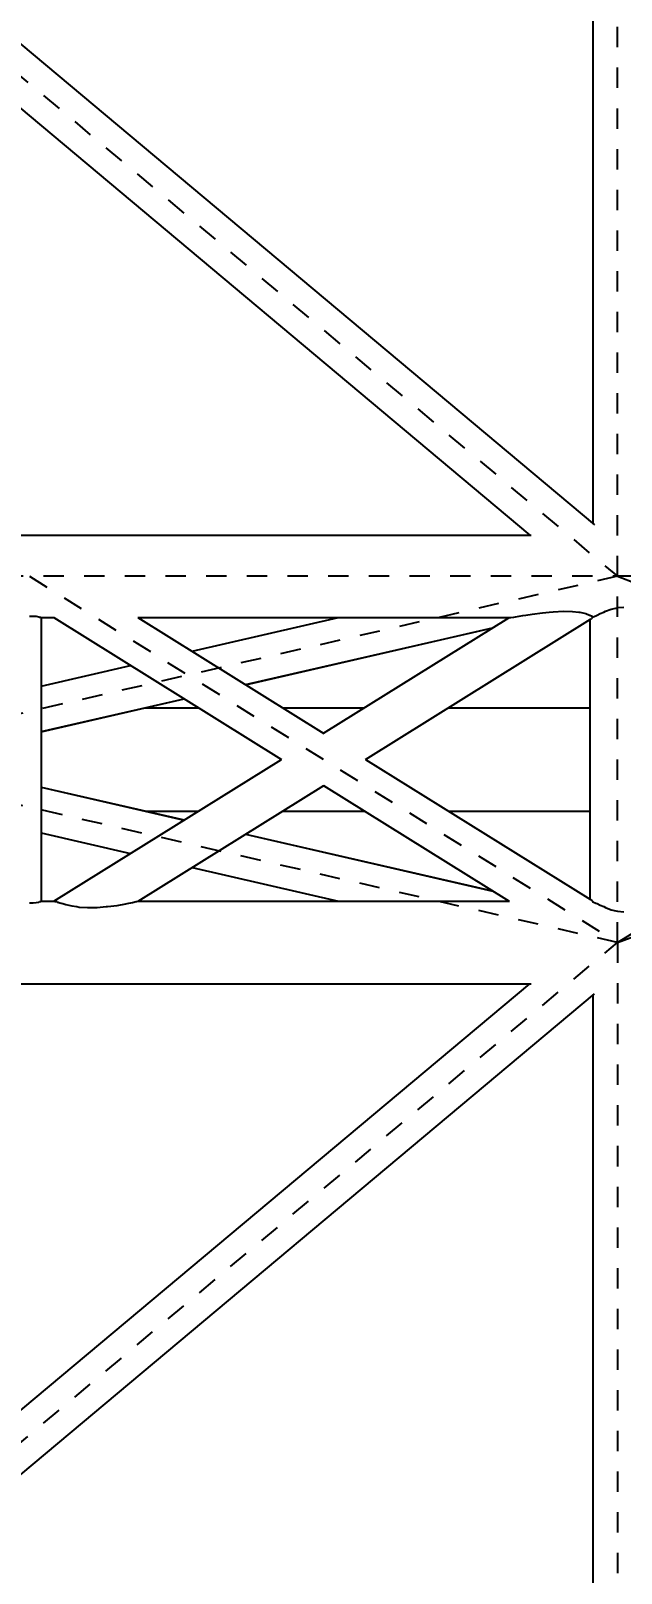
# Model space of a CAD drawing. Header units: millimetres. Extents: x 149919 to 150445, y 136651 to 136866.
# Drawn here: x 150390.66 to 150393.57, y 136754.58 to 136762.16 of the extents above; entities that cross this region are included whole.
import ezdxf

# ---------------------------------------------------------------- set-up
doc = ezdxf.new("R2010")
doc.units = ezdxf.units.MM
doc.header["$LTSCALE"] = 0.25
doc.linetypes.add('CENTER', pattern=[50.8, 31.75, -6.35, 6.35, -6.35])
doc.linetypes.add('XKITLINE00', pattern=[0])
doc.styles.add('ROMANS', font='romans.shx')
doc.dimstyles.new('MD300', dxfattribs={"dimtxt": 2.5, "dimasz": 2.5, "dimexe": 1, "dimexo": 1, "dimgap": 0.5, "dimtad": 1, "dimdec": 1, "dimlfac": 50, "dimrnd": 0.5, "dimdsep": 46, "dimtxsty": 'ROMANS', "dimcen": 1, "dimclrd": 146, "dimclre": 146, "dimclrt": 30, "dimadec": 1, "dimazin": 2, "dimtfac": 1, "dimtdec": 1, "dimtmove": 0, "dimatfit": 1, "dimfxl": 1, "dimtolj": 1, "dimtzin": 0, "dimlwd": -1, "dimlwe": -1, "dimarcsym": 0})

# ---------------------------------------------------------------- blocks, each defined once
blk = doc.blocks.new('çatıı')
at = {"color": 8, "linetype": 'CENTER'}
for p, q in [((25173.61, 10910.27), (25173.61, 12370.27)), ((24339.36, 11608.82), (25173.61, 10910.27)), ((25173.61, 10910.27), (24814.84, 10827.77)), ((26261.35, 10910.27), (24815.89, 10910.27)), ((24884.52, 10910.27), (25173.61, 10730.27)), ((25173.61, 10910.27), (25393.02, 10827.77)), ((25173.61, 10730.27), (25173.61, 10910.27)), ((25173.61, 10730.27), (25462.7, 10910.27)), ((25173.61, 10730.27), (24814.84, 10812.77)), ((25173.61, 10730.27), (25393.02, 10812.77)), ((24339.36, 10031.73), (25173.61, 10730.27)), ((25173.61, 10730.27), (25173.61, 9270.27))]:
    blk.add_line(p, q, dxfattribs=at)
at = {"color": 8, "linetype": 'XKITLINE00'}
for p, q in [((25161.43, 12344.24), (25161.43, 10936.3)), ((24362.91, 11604.93), (25162.32, 10935.55)), ((24361.88, 11574.15), (25130.47, 10930.57)), ((24815.89, 10930.57), (25131.19, 10930.57)), ((25142, 10892.83), (25147.09, 10893.12)), ((25147.09, 10893.12), (25151.51, 10893.02)), ((25151.51, 10893.02), (25154.6, 10892.61)), ((25166.86, 10892.61), (25167.69, 10893.08)), ((25167.69, 10893.08), (25170.57, 10894.17)), ((25170.57, 10894.17), (25172.76, 10894.65)), ((25172.76, 10894.65), (25173.61, 10894.91)), ((25173.61, 10894.91), (25176.65, 10895.18)), ((24884.52, 10890.73), (24886.28, 10890.75)), ((24886.28, 10890.75), (24887.87, 10890.63)), ((24887.87, 10890.63), (24889.13, 10890.36)), ((24889.13, 10890.36), (24889.51, 10890.18)), ((24889.51, 10890.18), (24889.94, 10890.12)), ((24889.94, 10890.12), (24890.22, 10889.97)), ((24890.22, 10890.07), (24890.22, 10750.48)), ((24890.22, 10889.97), (24896.62, 10889.97)), ((24890.22, 10889.97), (24890.22, 10750.58)), ((24896.43, 10889.97), (25008.37, 10820.27)), ((24937.73, 10890.03), (25029.25, 10833.04)), ((24937.81, 10889.97), (25120.85, 10889.97)), ((24964.42, 10873.41), (25036.48, 10889.97)), ((25029.06, 10833.16), (25120.24, 10889.93)), ((25049.75, 10820.27), (25160.4, 10889.16)), ((25120.24, 10889.93), (25120.38, 10889.97)), ((25120.24, 10889.93), (25120.34, 10889.87)), ((25120.34, 10889.87), (25121.16, 10890.04)), ((25121.16, 10890.04), (25122.66, 10890.18)), ((25122.66, 10890.18), (25123.43, 10890.36)), ((25123.43, 10890.36), (25127.01, 10890.93)), ((25127.01, 10890.93), (25128.49, 10891.1)), ((25128.49, 10891.1), (25131.62, 10891.66)), ((25131.62, 10891.66), (25136.72, 10892.32)), ((25136.72, 10892.32), (25140.1, 10892.61)), ((25140.1, 10892.61), (25142, 10892.83)), ((25154.6, 10892.61), (25155.07, 10892.57)), ((25155.07, 10892.57), (25157.99, 10892.01)), ((25157.99, 10892.01), (25159.88, 10891.25)), ((25159.88, 10891.25), (25160, 10891.1)), ((25159.96, 10888.89), (25159.96, 10751.66)), ((25159.96, 10888.89), (25159.96, 10751.66)), ((25160, 10891.1), (25161.18, 10890.65)), ((25160.24, 10889.07), (25160.26, 10889.02)), ((25160.26, 10889.02), (25160.3, 10889.05)), ((25160.3, 10889.05), (25161.01, 10889.51)), ((25161.31, 10889.95), (25161.01, 10889.51)), ((25161.18, 10890.65), (25161.44, 10890.2)), ((25161.59, 10890.27), (25161.31, 10889.95)), ((25161.59, 10890.27), (25162.94, 10890.9)), ((25162.94, 10890.9), (25163.58, 10891.1)), ((25163.58, 10891.1), (25165.1, 10891.94)), ((25165.1, 10891.94), (25166.86, 10892.61)), ((24990.72, 10857.03), (25112.32, 10885)), ((24990.78, 10857), (25112.19, 10884.92)), ((24890.22, 10856.34), (24934.2, 10866.46)), ((24890.22, 10833.92), (24960.5, 10850.08)), ((24890.22, 10833.87), (24960.55, 10850.05)), ((24941.54, 10845.67), (24967.58, 10845.67)), ((25008.96, 10845.67), (25049.17, 10845.67)), ((25090.55, 10845.67), (25159.96, 10845.67)), ((24896.5, 10750.62), (25008.37, 10820.27)), ((25049.75, 10820.27), (25160.4, 10751.39)), ((24890.22, 10806.68), (24960.55, 10790.5)), ((24890.22, 10806.63), (24960.5, 10790.47)), ((24937.89, 10750.62), (25029.25, 10807.51)), ((25029.06, 10807.39), (25120.31, 10750.57)), ((24941.54, 10794.87), (24967.58, 10794.87)), ((25008.96, 10794.87), (25049.17, 10794.87)), ((25090.55, 10794.87), (25159.96, 10794.87)), ((24890.22, 10784.21), (24934.2, 10774.09)), ((24990.72, 10783.52), (25112.32, 10755.55)), ((24990.78, 10783.55), (25112.19, 10755.63)), ((24964.42, 10767.14), (25036.48, 10750.57)), ((24884.52, 10749.82), (24886.28, 10749.8)), ((24886.28, 10749.8), (24887.87, 10749.92)), ((24887.87, 10749.92), (24889.13, 10750.19)), ((24889.13, 10750.19), (24889.51, 10750.36)), ((24889.51, 10750.36), (24889.94, 10750.43)), ((24889.94, 10750.43), (24890.22, 10750.58)), ((24890.22, 10750.57), (24896.96, 10750.57)), ((24896.5, 10750.62), (24896.49, 10750.57)), ((24896.5, 10750.62), (24896.78, 10750.67)), ((24896.78, 10750.67), (24897.08, 10750.51)), ((24897.08, 10750.51), (24898.1, 10750.36)), ((24898.1, 10750.36), (24898.31, 10750.19)), ((24898.31, 10750.19), (24900.04, 10749.62)), ((24900.04, 10749.62), (24900.97, 10749.44)), ((24900.97, 10749.44), (24902.32, 10748.89)), ((24927.55, 10748.53), (24931.89, 10749.3)), ((24931.89, 10749.3), (24932.48, 10749.44)), ((24932.48, 10749.44), (24935.12, 10749.9)), ((24935.12, 10749.9), (24936.89, 10750.36)), ((24936.89, 10750.36), (24937.26, 10750.41)), ((24937.26, 10750.41), (24937.89, 10750.62)), ((24937.75, 10750.57), (25120.5, 10750.57)), ((25160.41, 10751.38), (25161.01, 10750.99)), ((25161.01, 10750.99), (25161.2, 10750.71)), ((25161.21, 10750.69), (25161.31, 10750.54)), ((25161.31, 10750.54), (25161.66, 10750.15)), ((25161.44, 10750.35), (25162.94, 10749.65)), ((25162.94, 10749.65), (25163.58, 10749.44)), ((25163.58, 10749.44), (25165.1, 10748.61)), ((24902.32, 10748.89), (24905.3, 10748.23)), ((24905.3, 10748.23), (24907.76, 10747.94)), ((24907.76, 10747.94), (24908.93, 10747.72)), ((24908.93, 10747.72), (24913.1, 10747.43)), ((24913.1, 10747.43), (24917.83, 10747.53)), ((24917.83, 10747.53), (24922.26, 10747.94)), ((24922.26, 10747.94), (24922.86, 10747.98)), ((24922.86, 10747.98), (24927.55, 10748.53)), ((25165.1, 10748.61), (25166.86, 10747.94)), ((25166.86, 10747.94), (25167.69, 10747.47)), ((25167.69, 10747.47), (25170.57, 10746.38)), ((25170.57, 10746.38), (25172.76, 10745.9)), ((25172.76, 10745.9), (25173.61, 10745.64)), ((25173.61, 10745.64), (25176.65, 10745.37)), ((24361.88, 10066.4), (25130.47, 10709.97)), ((24362.91, 10035.62), (25162.32, 10705)), ((24815.89, 10709.97), (25131.19, 10709.97)), ((25161.43, 10704.25), (25161.43, 9296.31))]:
    blk.add_line(p, q, dxfattribs=at)
for centre in [(25173.61, 10910.27), (25173.61, 10910.27), (25173.61, 10910.27), (25173.61, 10910.27), (25173.61, 10910.27), (25173.61, 10730.27), (25173.61, 10730.27), (25173.61, 10730.27), (25173.61, 10730.27), (25173.61, 10730.27), (25173.61, 10730.27), (25173.61, 10730.27)]:
    blk.add_circle(centre, 0.05, dxfattribs=at)
blk = doc.blocks.new('*D12')
at = {"color": 146, "transparency": 16777216}
for p, q in [((150392.2596, 136781.1776), (150399.081, 136781.1776)), ((150398.081, 136778.6776), (150398.081, 136738.6776)), ((150392.2596, 136736.1776), (150399.081, 136736.1776))]:
    blk.add_line(p, q, dxfattribs=at)
for points in [[(150397.6644, 136778.6776), (150398.4977, 136778.6776), (150398.081, 136781.1776)], [(150397.6644, 136738.6776), (150398.4977, 136738.6776), (150398.081, 136736.1776)]]:
    blk.add_solid(points, dxfattribs=at)
at = {"layer": 'DEFPOINTS', "color": 0, "transparency": 16777216}
for p in [(150391.2596, 136781.1776), (150391.2596, 136736.1776), (150398.081, 136736.1776)]:
    blk.add_point(p, dxfattribs=at)
at = {"color": 1, "transparency": 16777216, "insert": (150396.331, 136758.6776), "char_height": 2.5, "attachment_point": 5, "rotation": 90, "style": 'ROMANS'}
blk.add_mtext('\\A1;45', dxfattribs=at)

msp = doc.modelspace()

# ---------------------------------------------------------------- block references
at = {"xscale": 0.009999943142843078, "yscale": 0.009999943142843078, "zscale": 0.009999943142843078}
msp.add_blockref('çatıı', (150141.8141, 136650.3731), dxfattribs=at)

# ---------------------------------------------------------------- dimensions: what is measured, and where the dimension line sits
dim = msp.add_aligned_dim(p1=(150391.2596, 136781.1776), p2=(150391.2596, 136736.1776), distance=6.8214, dimstyle='MD300', override={"dimdec": 2, "dimlfac": 1, "dimrnd": 0.05, "dimclrt": 1})
dim.commit()
dim.dimension.update_dxf_attribs({"geometry": '*D12', "text_midpoint": (150396.331, 136758.6776)})

doc.saveas('drawing.dxf')
